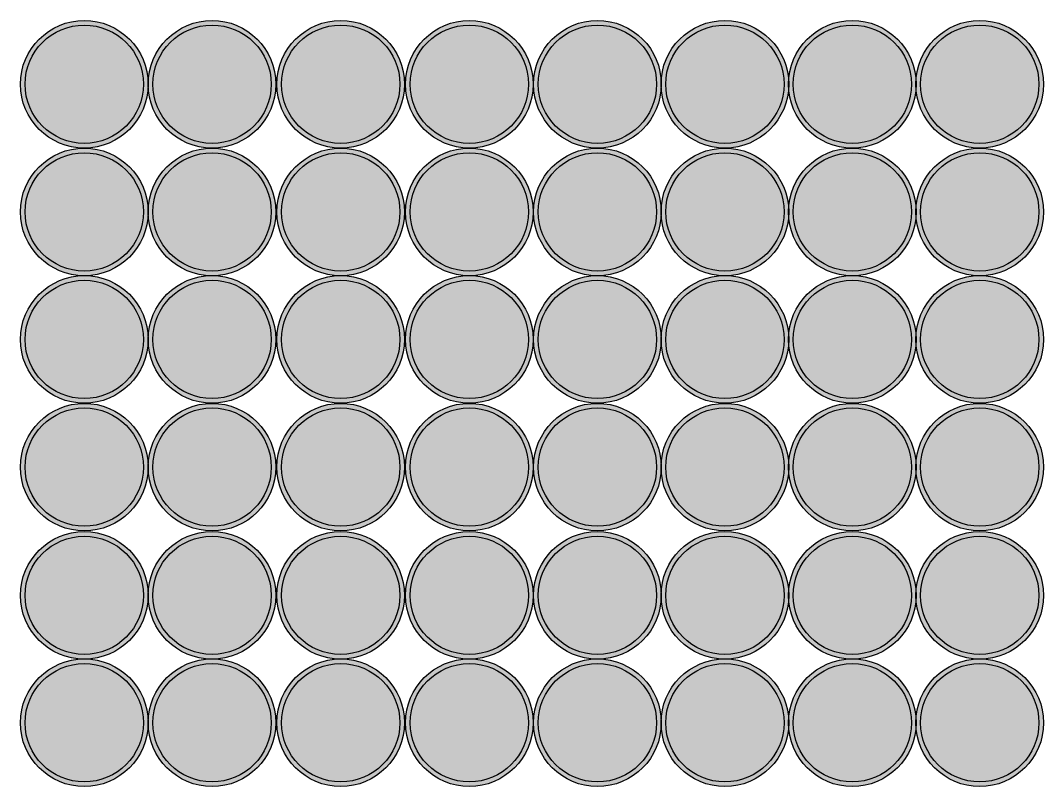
# Model space of a CAD drawing. Header units: inches. Extents: x 2620 to 4317, y 1826 to 2873.
# Drawn here: x 3246.76 to 3274.33, y 2464.3 to 2484.96 of the extents above; entities that cross this region are included whole.
import ezdxf

# ---------------------------------------------------------------- set-up
doc = ezdxf.new("R2010")
doc.units = ezdxf.units.IN
doc.header["$MEASUREMENT"] = 0

msp = doc.modelspace()

# ---------------------------------------------------------------- hatches: boundary and pattern name
h = msp.add_hatch(color=256)
h.dxf.hatch_style = 1
h.set_gradient(color1=(41, 49, 137), color2=(19, 103, 52), tint=1, name='INVCURVED')
h.paths.add_polyline_path([(3246.7558, 2483.24058, 1), (3250.1958, 2483.24058, 1)])
h.paths.add_polyline_path([(3250.0708, 2483.24058, -1), (3246.8808, 2483.24058, -1)], flags=16)
h = msp.add_hatch(color=256)
h.dxf.hatch_style = 1
h.set_gradient(color1=(41, 49, 137), color2=(19, 103, 52), tint=1, name='INVCURVED')
h.paths.add_polyline_path([(3250.19953, 2483.24058, 1), (3253.63953, 2483.24058, 1)])
h.paths.add_polyline_path([(3253.51453, 2483.24058, -1), (3250.32453, 2483.24058, -1)], flags=16)
h = msp.add_hatch(color=256)
h.dxf.hatch_style = 1
h.set_gradient(color1=(41, 49, 137), color2=(19, 103, 52), tint=1, name='INVCURVED')
h.paths.add_polyline_path([(3253.66808, 2483.24058, 1), (3257.10808, 2483.24058, 1)])
h.paths.add_polyline_path([(3256.98308, 2483.24058, -1), (3253.79308, 2483.24058, -1)], flags=16)
h = msp.add_hatch(color=256)
h.dxf.hatch_style = 1
h.set_gradient(color1=(41, 49, 137), color2=(19, 103, 52), tint=1, name='INVCURVED')
h.paths.add_polyline_path([(3257.13427, 2483.24058, 1), (3260.57427, 2483.24058, 1)])
h.paths.add_polyline_path([(3260.44927, 2483.24058, -1), (3257.25927, 2483.24058, -1)], flags=16)
h = msp.add_hatch(color=256)
h.dxf.hatch_style = 1
h.set_gradient(color1=(41, 49, 137), color2=(19, 103, 52), tint=1, name='INVCURVED')
h.paths.add_polyline_path([(3260.5882, 2483.24058, 1), (3264.0282, 2483.24058, 1)])
h.paths.add_polyline_path([(3263.9032, 2483.24058, -1), (3260.7132, 2483.24058, -1)], flags=16)
h = msp.add_hatch(color=256)
h.dxf.hatch_style = 1
h.set_gradient(color1=(41, 49, 137), color2=(19, 103, 52), tint=1, name='INVCURVED')
h.paths.add_polyline_path([(3264.02297, 2483.24058, 1), (3267.46297, 2483.24058, 1)])
h.paths.add_polyline_path([(3267.33797, 2483.24058, -1), (3264.14797, 2483.24058, -1)], flags=16)
h = msp.add_hatch(color=256)
h.dxf.hatch_style = 1
h.set_gradient(color1=(41, 49, 137), color2=(19, 103, 52), tint=1, name='INVCURVED')
h.paths.add_polyline_path([(3267.45774, 2483.24058, 1), (3270.89774, 2483.24058, 1)])
h.paths.add_polyline_path([(3270.77274, 2483.24058, -1), (3267.58274, 2483.24058, -1)], flags=16)
h = msp.add_hatch(color=256)
h.dxf.hatch_style = 1
h.set_gradient(color1=(41, 49, 137), color2=(19, 103, 52), tint=1, name='INVCURVED')
h.paths.add_polyline_path([(3270.89233, 2483.24058, 1), (3274.33233, 2483.24058, 1)])
h.paths.add_polyline_path([(3274.20733, 2483.24058, -1), (3271.01733, 2483.24058, -1)], flags=16)
h = msp.add_hatch(color=256)
h.dxf.hatch_style = 1
h.set_gradient(color1=(242, 103, 34), color2=(248, 153, 30), tint=1)
h.paths.add_polyline_path([(3250.0708, 2483.24058, 1), (3246.8808, 2483.24058, 1)])
h = msp.add_hatch(color=256)
h.dxf.hatch_style = 1
h.set_gradient(color1=(242, 103, 34), color2=(248, 153, 30), tint=1)
h.paths.add_polyline_path([(3253.51453, 2483.24058, 1), (3250.32453, 2483.24058, 1)])
h = msp.add_hatch(color=256)
h.dxf.hatch_style = 1
h.set_gradient(color1=(242, 103, 34), color2=(248, 153, 30), tint=1)
h.paths.add_polyline_path([(3256.98308, 2483.24058, 1), (3253.79308, 2483.24058, 1)])
h = msp.add_hatch(color=256)
h.dxf.hatch_style = 1
h.set_gradient(color1=(242, 103, 34), color2=(248, 153, 30), tint=1)
h.paths.add_polyline_path([(3260.44927, 2483.24058, 1), (3257.25927, 2483.24058, 1)])
h = msp.add_hatch(color=256)
h.dxf.hatch_style = 1
h.set_gradient(color1=(242, 103, 34), color2=(248, 153, 30), tint=1)
h.paths.add_polyline_path([(3263.9032, 2483.24058, 1), (3260.7132, 2483.24058, 1)])
h = msp.add_hatch(color=256)
h.dxf.hatch_style = 1
h.set_gradient(color1=(242, 103, 34), color2=(248, 153, 30), tint=1)
h.paths.add_polyline_path([(3267.33797, 2483.24058, 1), (3264.14797, 2483.24058, 1)])
h = msp.add_hatch(color=256)
h.dxf.hatch_style = 1
h.set_gradient(color1=(242, 103, 34), color2=(248, 153, 30), tint=1)
h.paths.add_polyline_path([(3270.77274, 2483.24058, 1), (3267.58274, 2483.24058, 1)])
h = msp.add_hatch(color=256)
h.dxf.hatch_style = 1
h.set_gradient(color1=(242, 103, 34), color2=(248, 153, 30), tint=1)
h.paths.add_polyline_path([(3274.20733, 2483.24058, 1), (3271.01733, 2483.24058, 1)])
h = msp.add_hatch(color=256)
h.dxf.hatch_style = 1
h.set_gradient(color1=(41, 49, 137), color2=(19, 103, 52), tint=1, name='INVCURVED')
h.paths.add_polyline_path([(3246.7558, 2479.79804, 1), (3250.1958, 2479.79804, 1)])
h.paths.add_polyline_path([(3250.0708, 2479.79804, -1), (3246.8808, 2479.79804, -1)], flags=16)
h = msp.add_hatch(color=256)
h.dxf.hatch_style = 1
h.set_gradient(color1=(242, 103, 34), color2=(248, 153, 30), tint=1)
h.paths.add_polyline_path([(3250.0708, 2479.79804, 1), (3246.8808, 2479.79804, 1)])
h = msp.add_hatch(color=256)
h.dxf.hatch_style = 1
h.set_gradient(color1=(41, 49, 137), color2=(19, 103, 52), tint=1, name='INVCURVED')
h.paths.add_polyline_path([(3250.19953, 2479.79804, 1), (3253.63953, 2479.79804, 1)])
h.paths.add_polyline_path([(3253.51453, 2479.79804, -1), (3250.32453, 2479.79804, -1)], flags=16)
h = msp.add_hatch(color=256)
h.dxf.hatch_style = 1
h.set_gradient(color1=(242, 103, 34), color2=(248, 153, 30), tint=1)
h.paths.add_polyline_path([(3253.51453, 2479.79804, 1), (3250.32453, 2479.79804, 1)])
h = msp.add_hatch(color=256)
h.dxf.hatch_style = 1
h.set_gradient(color1=(41, 49, 137), color2=(19, 103, 52), tint=1, name='INVCURVED')
h.paths.add_polyline_path([(3253.66808, 2479.79804, 1), (3257.10808, 2479.79804, 1)])
h.paths.add_polyline_path([(3256.98308, 2479.79804, -1), (3253.79308, 2479.79804, -1)], flags=16)
h = msp.add_hatch(color=256)
h.dxf.hatch_style = 1
h.set_gradient(color1=(242, 103, 34), color2=(248, 153, 30), tint=1)
h.paths.add_polyline_path([(3256.98308, 2479.79804, 1), (3253.79308, 2479.79804, 1)])
h = msp.add_hatch(color=256)
h.dxf.hatch_style = 1
h.set_gradient(color1=(41, 49, 137), color2=(19, 103, 52), tint=1, name='INVCURVED')
h.paths.add_polyline_path([(3257.13427, 2479.79804, 1), (3260.57427, 2479.79804, 1)])
h.paths.add_polyline_path([(3260.44927, 2479.79804, -1), (3257.25927, 2479.79804, -1)], flags=16)
h = msp.add_hatch(color=256)
h.dxf.hatch_style = 1
h.set_gradient(color1=(242, 103, 34), color2=(248, 153, 30), tint=1)
h.paths.add_polyline_path([(3260.44927, 2479.79804, 1), (3257.25927, 2479.79804, 1)])
h = msp.add_hatch(color=256)
h.dxf.hatch_style = 1
h.set_gradient(color1=(41, 49, 137), color2=(19, 103, 52), tint=1, name='INVCURVED')
h.paths.add_polyline_path([(3260.5882, 2479.79804, 1), (3264.0282, 2479.79804, 1)])
h.paths.add_polyline_path([(3263.9032, 2479.79804, -1), (3260.7132, 2479.79804, -1)], flags=16)
h = msp.add_hatch(color=256)
h.dxf.hatch_style = 1
h.set_gradient(color1=(242, 103, 34), color2=(248, 153, 30), tint=1)
h.paths.add_polyline_path([(3263.9032, 2479.79804, 1), (3260.7132, 2479.79804, 1)])
h = msp.add_hatch(color=256)
h.dxf.hatch_style = 1
h.set_gradient(color1=(41, 49, 137), color2=(19, 103, 52), tint=1, name='INVCURVED')
h.paths.add_polyline_path([(3264.02297, 2479.79804, 1), (3267.46297, 2479.79804, 1)])
h.paths.add_polyline_path([(3267.33797, 2479.79804, -1), (3264.14797, 2479.79804, -1)], flags=16)
h = msp.add_hatch(color=256)
h.dxf.hatch_style = 1
h.set_gradient(color1=(242, 103, 34), color2=(248, 153, 30), tint=1)
h.paths.add_polyline_path([(3267.33797, 2479.79804, 1), (3264.14797, 2479.79804, 1)])
h = msp.add_hatch(color=256)
h.dxf.hatch_style = 1
h.set_gradient(color1=(41, 49, 137), color2=(19, 103, 52), tint=1, name='INVCURVED')
h.paths.add_polyline_path([(3267.45774, 2479.79804, 1), (3270.89774, 2479.79804, 1)])
h.paths.add_polyline_path([(3270.77274, 2479.79804, -1), (3267.58274, 2479.79804, -1)], flags=16)
h = msp.add_hatch(color=256)
h.dxf.hatch_style = 1
h.set_gradient(color1=(242, 103, 34), color2=(248, 153, 30), tint=1)
h.paths.add_polyline_path([(3270.77274, 2479.79804, 1), (3267.58274, 2479.79804, 1)])
h = msp.add_hatch(color=256)
h.dxf.hatch_style = 1
h.set_gradient(color1=(41, 49, 137), color2=(19, 103, 52), tint=1, name='INVCURVED')
h.paths.add_polyline_path([(3270.89233, 2479.79804, 1), (3274.33233, 2479.79804, 1)])
h.paths.add_polyline_path([(3274.20733, 2479.79804, -1), (3271.01733, 2479.79804, -1)], flags=16)
h = msp.add_hatch(color=256)
h.dxf.hatch_style = 1
h.set_gradient(color1=(242, 103, 34), color2=(248, 153, 30), tint=1)
h.paths.add_polyline_path([(3274.20733, 2479.79804, 1), (3271.01733, 2479.79804, 1)])
h = msp.add_hatch(color=256)
h.dxf.hatch_style = 1
h.set_gradient(color1=(41, 49, 137), color2=(19, 103, 52), tint=1, name='INVCURVED')
h.paths.add_polyline_path([(3246.7558, 2476.3591, 1), (3250.1958, 2476.3591, 1)])
h.paths.add_polyline_path([(3250.0708, 2476.3591, -1), (3246.8808, 2476.3591, -1)], flags=16)
h = msp.add_hatch(color=256)
h.dxf.hatch_style = 1
h.set_gradient(color1=(41, 49, 137), color2=(19, 103, 52), tint=1, name='INVCURVED')
h.paths.add_polyline_path([(3250.19953, 2476.3591, 1), (3253.63953, 2476.3591, 1)])
h.paths.add_polyline_path([(3253.51453, 2476.3591, -1), (3250.32453, 2476.3591, -1)], flags=16)
h = msp.add_hatch(color=256)
h.dxf.hatch_style = 1
h.set_gradient(color1=(41, 49, 137), color2=(19, 103, 52), tint=1, name='INVCURVED')
h.paths.add_polyline_path([(3253.66808, 2476.3591, 1), (3257.10808, 2476.3591, 1)])
h.paths.add_polyline_path([(3256.98308, 2476.3591, -1), (3253.79308, 2476.3591, -1)], flags=16)
h = msp.add_hatch(color=256)
h.dxf.hatch_style = 1
h.set_gradient(color1=(41, 49, 137), color2=(19, 103, 52), tint=1, name='INVCURVED')
h.paths.add_polyline_path([(3257.13427, 2476.3591, 1), (3260.57427, 2476.3591, 1)])
h.paths.add_polyline_path([(3260.44927, 2476.3591, -1), (3257.25927, 2476.3591, -1)], flags=16)
h = msp.add_hatch(color=256)
h.dxf.hatch_style = 1
h.set_gradient(color1=(41, 49, 137), color2=(19, 103, 52), tint=1, name='INVCURVED')
h.paths.add_polyline_path([(3260.5882, 2476.3591, 1), (3264.0282, 2476.3591, 1)])
h.paths.add_polyline_path([(3263.9032, 2476.3591, -1), (3260.7132, 2476.3591, -1)], flags=16)
h = msp.add_hatch(color=256)
h.dxf.hatch_style = 1
h.set_gradient(color1=(41, 49, 137), color2=(19, 103, 52), tint=1, name='INVCURVED')
h.paths.add_polyline_path([(3264.02297, 2476.3591, 1), (3267.46297, 2476.3591, 1)])
h.paths.add_polyline_path([(3267.33797, 2476.3591, -1), (3264.14797, 2476.3591, -1)], flags=16)
h = msp.add_hatch(color=256)
h.dxf.hatch_style = 1
h.set_gradient(color1=(41, 49, 137), color2=(19, 103, 52), tint=1, name='INVCURVED')
h.paths.add_polyline_path([(3267.45774, 2476.3591, 1), (3270.89774, 2476.3591, 1)])
h.paths.add_polyline_path([(3270.77274, 2476.3591, -1), (3267.58274, 2476.3591, -1)], flags=16)
h = msp.add_hatch(color=256)
h.dxf.hatch_style = 1
h.set_gradient(color1=(41, 49, 137), color2=(19, 103, 52), tint=1, name='INVCURVED')
h.paths.add_polyline_path([(3270.89233, 2476.3591, 1), (3274.33233, 2476.3591, 1)])
h.paths.add_polyline_path([(3274.20733, 2476.3591, -1), (3271.01733, 2476.3591, -1)], flags=16)
h = msp.add_hatch(color=256)
h.dxf.hatch_style = 1
h.set_gradient(color1=(242, 103, 34), color2=(248, 153, 30), tint=1)
h.paths.add_polyline_path([(3250.0708, 2476.3591, 1), (3246.8808, 2476.3591, 1)])
h = msp.add_hatch(color=256)
h.dxf.hatch_style = 1
h.set_gradient(color1=(242, 103, 34), color2=(248, 153, 30), tint=1)
h.paths.add_polyline_path([(3253.51453, 2476.3591, 1), (3250.32453, 2476.3591, 1)])
h = msp.add_hatch(color=256)
h.dxf.hatch_style = 1
h.set_gradient(color1=(242, 103, 34), color2=(248, 153, 30), tint=1)
h.paths.add_polyline_path([(3256.98308, 2476.3591, 1), (3253.79308, 2476.3591, 1)])
h = msp.add_hatch(color=256)
h.dxf.hatch_style = 1
h.set_gradient(color1=(242, 103, 34), color2=(248, 153, 30), tint=1)
h.paths.add_polyline_path([(3260.44927, 2476.3591, 1), (3257.25927, 2476.3591, 1)])
h = msp.add_hatch(color=256)
h.dxf.hatch_style = 1
h.set_gradient(color1=(242, 103, 34), color2=(248, 153, 30), tint=1)
h.paths.add_polyline_path([(3263.9032, 2476.3591, 1), (3260.7132, 2476.3591, 1)])
h = msp.add_hatch(color=256)
h.dxf.hatch_style = 1
h.set_gradient(color1=(242, 103, 34), color2=(248, 153, 30), tint=1)
h.paths.add_polyline_path([(3267.33797, 2476.3591, 1), (3264.14797, 2476.3591, 1)])
h = msp.add_hatch(color=256)
h.dxf.hatch_style = 1
h.set_gradient(color1=(242, 103, 34), color2=(248, 153, 30), tint=1)
h.paths.add_polyline_path([(3270.77274, 2476.3591, 1), (3267.58274, 2476.3591, 1)])
h = msp.add_hatch(color=256)
h.dxf.hatch_style = 1
h.set_gradient(color1=(242, 103, 34), color2=(248, 153, 30), tint=1)
h.paths.add_polyline_path([(3274.20733, 2476.3591, 1), (3271.01733, 2476.3591, 1)])
h = msp.add_hatch(color=256)
h.dxf.hatch_style = 1
h.set_gradient(color1=(41, 49, 137), color2=(19, 103, 52), tint=1, name='INVCURVED')
h.paths.add_polyline_path([(3246.7558, 2472.91557, 1), (3250.1958, 2472.91557, 1)])
h.paths.add_polyline_path([(3250.0708, 2472.91557, -1), (3246.8808, 2472.91557, -1)], flags=16)
h = msp.add_hatch(color=256)
h.dxf.hatch_style = 1
h.set_gradient(color1=(242, 103, 34), color2=(248, 153, 30), tint=1)
h.paths.add_polyline_path([(3250.0708, 2472.91557, 1), (3246.8808, 2472.91557, 1)])
h = msp.add_hatch(color=256)
h.dxf.hatch_style = 1
h.set_gradient(color1=(41, 49, 137), color2=(19, 103, 52), tint=1, name='INVCURVED')
h.paths.add_polyline_path([(3250.19953, 2472.91557, 1), (3253.63953, 2472.91557, 1)])
h.paths.add_polyline_path([(3253.51453, 2472.91557, -1), (3250.32453, 2472.91557, -1)], flags=16)
h = msp.add_hatch(color=256)
h.dxf.hatch_style = 1
h.set_gradient(color1=(242, 103, 34), color2=(248, 153, 30), tint=1)
h.paths.add_polyline_path([(3253.51453, 2472.91557, 1), (3250.32453, 2472.91557, 1)])
h = msp.add_hatch(color=256)
h.dxf.hatch_style = 1
h.set_gradient(color1=(41, 49, 137), color2=(19, 103, 52), tint=1, name='INVCURVED')
h.paths.add_polyline_path([(3253.66808, 2472.91557, 1), (3257.10808, 2472.91557, 1)])
h.paths.add_polyline_path([(3256.98308, 2472.91557, -1), (3253.79308, 2472.91557, -1)], flags=16)
h = msp.add_hatch(color=256)
h.dxf.hatch_style = 1
h.set_gradient(color1=(242, 103, 34), color2=(248, 153, 30), tint=1)
h.paths.add_polyline_path([(3256.98308, 2472.91557, 1), (3253.79308, 2472.91557, 1)])
h = msp.add_hatch(color=256)
h.dxf.hatch_style = 1
h.set_gradient(color1=(41, 49, 137), color2=(19, 103, 52), tint=1, name='INVCURVED')
h.paths.add_polyline_path([(3257.13427, 2472.91557, 1), (3260.57427, 2472.91557, 1)])
h.paths.add_polyline_path([(3260.44927, 2472.91557, -1), (3257.25927, 2472.91557, -1)], flags=16)
h = msp.add_hatch(color=256)
h.dxf.hatch_style = 1
h.set_gradient(color1=(242, 103, 34), color2=(248, 153, 30), tint=1)
h.paths.add_polyline_path([(3260.44927, 2472.91557, 1), (3257.25927, 2472.91557, 1)])
h = msp.add_hatch(color=256)
h.dxf.hatch_style = 1
h.set_gradient(color1=(41, 49, 137), color2=(19, 103, 52), tint=1, name='INVCURVED')
h.paths.add_polyline_path([(3260.5882, 2472.91557, 1), (3264.0282, 2472.91557, 1)])
h.paths.add_polyline_path([(3263.9032, 2472.91557, -1), (3260.7132, 2472.91557, -1)], flags=16)
h = msp.add_hatch(color=256)
h.dxf.hatch_style = 1
h.set_gradient(color1=(242, 103, 34), color2=(248, 153, 30), tint=1)
h.paths.add_polyline_path([(3263.9032, 2472.91557, 1), (3260.7132, 2472.91557, 1)])
h = msp.add_hatch(color=256)
h.dxf.hatch_style = 1
h.set_gradient(color1=(41, 49, 137), color2=(19, 103, 52), tint=1, name='INVCURVED')
h.paths.add_polyline_path([(3264.02297, 2472.91557, 1), (3267.46297, 2472.91557, 1)])
h.paths.add_polyline_path([(3267.33797, 2472.91557, -1), (3264.14797, 2472.91557, -1)], flags=16)
h = msp.add_hatch(color=256)
h.dxf.hatch_style = 1
h.set_gradient(color1=(242, 103, 34), color2=(248, 153, 30), tint=1)
h.paths.add_polyline_path([(3267.33797, 2472.91557, 1), (3264.14797, 2472.91557, 1)])
h = msp.add_hatch(color=256)
h.dxf.hatch_style = 1
h.set_gradient(color1=(41, 49, 137), color2=(19, 103, 52), tint=1, name='INVCURVED')
h.paths.add_polyline_path([(3267.45774, 2472.91557, 1), (3270.89774, 2472.91557, 1)])
h.paths.add_polyline_path([(3270.77274, 2472.91557, -1), (3267.58274, 2472.91557, -1)], flags=16)
h = msp.add_hatch(color=256)
h.dxf.hatch_style = 1
h.set_gradient(color1=(242, 103, 34), color2=(248, 153, 30), tint=1)
h.paths.add_polyline_path([(3270.77274, 2472.91557, 1), (3267.58274, 2472.91557, 1)])
h = msp.add_hatch(color=256)
h.dxf.hatch_style = 1
h.set_gradient(color1=(41, 49, 137), color2=(19, 103, 52), tint=1, name='INVCURVED')
h.paths.add_polyline_path([(3270.89233, 2472.91557, 1), (3274.33233, 2472.91557, 1)])
h.paths.add_polyline_path([(3274.20733, 2472.91557, -1), (3271.01733, 2472.91557, -1)], flags=16)
h = msp.add_hatch(color=256)
h.dxf.hatch_style = 1
h.set_gradient(color1=(242, 103, 34), color2=(248, 153, 30), tint=1)
h.paths.add_polyline_path([(3274.20733, 2472.91557, 1), (3271.01733, 2472.91557, 1)])
h = msp.add_hatch(color=256)
h.dxf.hatch_style = 1
h.set_gradient(color1=(41, 49, 137), color2=(19, 103, 52), tint=1, name='INVCURVED')
h.paths.add_polyline_path([(3246.7558, 2469.45821, 1), (3250.1958, 2469.45821, 1)])
h.paths.add_polyline_path([(3250.0708, 2469.45821, -1), (3246.8808, 2469.45821, -1)], flags=16)
h = msp.add_hatch(color=256)
h.dxf.hatch_style = 1
h.set_gradient(color1=(41, 49, 137), color2=(19, 103, 52), tint=1, name='INVCURVED')
h.paths.add_polyline_path([(3250.19953, 2469.45821, 1), (3253.63953, 2469.45821, 1)])
h.paths.add_polyline_path([(3253.51453, 2469.45821, -1), (3250.32453, 2469.45821, -1)], flags=16)
h = msp.add_hatch(color=256)
h.dxf.hatch_style = 1
h.set_gradient(color1=(41, 49, 137), color2=(19, 103, 52), tint=1, name='INVCURVED')
h.paths.add_polyline_path([(3253.66808, 2469.45821, 1), (3257.10808, 2469.45821, 1)])
h.paths.add_polyline_path([(3256.98308, 2469.45821, -1), (3253.79308, 2469.45821, -1)], flags=16)
h = msp.add_hatch(color=256)
h.dxf.hatch_style = 1
h.set_gradient(color1=(41, 49, 137), color2=(19, 103, 52), tint=1, name='INVCURVED')
h.paths.add_polyline_path([(3257.13427, 2469.45821, 1), (3260.57427, 2469.45821, 1)])
h.paths.add_polyline_path([(3260.44927, 2469.45821, -1), (3257.25927, 2469.45821, -1)], flags=16)
h = msp.add_hatch(color=256)
h.dxf.hatch_style = 1
h.set_gradient(color1=(41, 49, 137), color2=(19, 103, 52), tint=1, name='INVCURVED')
h.paths.add_polyline_path([(3260.5882, 2469.45821, 1), (3264.0282, 2469.45821, 1)])
h.paths.add_polyline_path([(3263.9032, 2469.45821, -1), (3260.7132, 2469.45821, -1)], flags=16)
h = msp.add_hatch(color=256)
h.dxf.hatch_style = 1
h.set_gradient(color1=(41, 49, 137), color2=(19, 103, 52), tint=1, name='INVCURVED')
h.paths.add_polyline_path([(3264.02297, 2469.45821, 1), (3267.46297, 2469.45821, 1)])
h.paths.add_polyline_path([(3267.33797, 2469.45821, -1), (3264.14797, 2469.45821, -1)], flags=16)
h = msp.add_hatch(color=256)
h.dxf.hatch_style = 1
h.set_gradient(color1=(41, 49, 137), color2=(19, 103, 52), tint=1, name='INVCURVED')
h.paths.add_polyline_path([(3267.45774, 2469.45821, 1), (3270.89774, 2469.45821, 1)])
h.paths.add_polyline_path([(3270.77274, 2469.45821, -1), (3267.58274, 2469.45821, -1)], flags=16)
h = msp.add_hatch(color=256)
h.dxf.hatch_style = 1
h.set_gradient(color1=(41, 49, 137), color2=(19, 103, 52), tint=1, name='INVCURVED')
h.paths.add_polyline_path([(3270.89233, 2469.45821, 1), (3274.33233, 2469.45821, 1)])
h.paths.add_polyline_path([(3274.20733, 2469.45821, -1), (3271.01733, 2469.45821, -1)], flags=16)
h = msp.add_hatch(color=256)
h.dxf.hatch_style = 1
h.set_gradient(color1=(242, 103, 34), color2=(248, 153, 30), tint=1)
h.paths.add_polyline_path([(3250.0708, 2469.45821, 1), (3246.8808, 2469.45821, 1)])
h = msp.add_hatch(color=256)
h.dxf.hatch_style = 1
h.set_gradient(color1=(242, 103, 34), color2=(248, 153, 30), tint=1)
h.paths.add_polyline_path([(3253.51453, 2469.45821, 1), (3250.32453, 2469.45821, 1)])
h = msp.add_hatch(color=256)
h.dxf.hatch_style = 1
h.set_gradient(color1=(242, 103, 34), color2=(248, 153, 30), tint=1)
h.paths.add_polyline_path([(3256.98308, 2469.45821, 1), (3253.79308, 2469.45821, 1)])
h = msp.add_hatch(color=256)
h.dxf.hatch_style = 1
h.set_gradient(color1=(242, 103, 34), color2=(248, 153, 30), tint=1)
h.paths.add_polyline_path([(3260.44927, 2469.45821, 1), (3257.25927, 2469.45821, 1)])
h = msp.add_hatch(color=256)
h.dxf.hatch_style = 1
h.set_gradient(color1=(242, 103, 34), color2=(248, 153, 30), tint=1)
h.paths.add_polyline_path([(3263.9032, 2469.45821, 1), (3260.7132, 2469.45821, 1)])
h = msp.add_hatch(color=256)
h.dxf.hatch_style = 1
h.set_gradient(color1=(242, 103, 34), color2=(248, 153, 30), tint=1)
h.paths.add_polyline_path([(3267.33797, 2469.45821, 1), (3264.14797, 2469.45821, 1)])
h = msp.add_hatch(color=256)
h.dxf.hatch_style = 1
h.set_gradient(color1=(242, 103, 34), color2=(248, 153, 30), tint=1)
h.paths.add_polyline_path([(3270.77274, 2469.45821, 1), (3267.58274, 2469.45821, 1)])
h = msp.add_hatch(color=256)
h.dxf.hatch_style = 1
h.set_gradient(color1=(242, 103, 34), color2=(248, 153, 30), tint=1)
h.paths.add_polyline_path([(3274.20733, 2469.45821, 1), (3271.01733, 2469.45821, 1)])
h = msp.add_hatch(color=256)
h.dxf.hatch_style = 1
h.set_gradient(color1=(41, 49, 137), color2=(19, 103, 52), tint=1, name='INVCURVED')
h.paths.add_polyline_path([(3246.7558, 2466.02235, 1), (3250.1958, 2466.02235, 1)])
h.paths.add_polyline_path([(3250.0708, 2466.02235, -1), (3246.8808, 2466.02235, -1)], flags=16)
h = msp.add_hatch(color=256)
h.dxf.hatch_style = 1
h.set_gradient(color1=(242, 103, 34), color2=(248, 153, 30), tint=1)
h.paths.add_polyline_path([(3250.0708, 2466.02235, 1), (3246.8808, 2466.02235, 1)])
h = msp.add_hatch(color=256)
h.dxf.hatch_style = 1
h.set_gradient(color1=(41, 49, 137), color2=(19, 103, 52), tint=1, name='INVCURVED')
h.paths.add_polyline_path([(3250.19953, 2466.02235, 1), (3253.63953, 2466.02235, 1)])
h.paths.add_polyline_path([(3253.51453, 2466.02235, -1), (3250.32453, 2466.02235, -1)], flags=16)
h = msp.add_hatch(color=256)
h.dxf.hatch_style = 1
h.set_gradient(color1=(242, 103, 34), color2=(248, 153, 30), tint=1)
h.paths.add_polyline_path([(3253.51453, 2466.02235, 1), (3250.32453, 2466.02235, 1)])
h = msp.add_hatch(color=256)
h.dxf.hatch_style = 1
h.set_gradient(color1=(41, 49, 137), color2=(19, 103, 52), tint=1, name='INVCURVED')
h.paths.add_polyline_path([(3253.66808, 2466.02235, 1), (3257.10808, 2466.02235, 1)])
h.paths.add_polyline_path([(3256.98308, 2466.02235, -1), (3253.79308, 2466.02235, -1)], flags=16)
h = msp.add_hatch(color=256)
h.dxf.hatch_style = 1
h.set_gradient(color1=(242, 103, 34), color2=(248, 153, 30), tint=1)
h.paths.add_polyline_path([(3256.98308, 2466.02235, 1), (3253.79308, 2466.02235, 1)])
h = msp.add_hatch(color=256)
h.dxf.hatch_style = 1
h.set_gradient(color1=(41, 49, 137), color2=(19, 103, 52), tint=1, name='INVCURVED')
h.paths.add_polyline_path([(3257.13427, 2466.02235, 1), (3260.57427, 2466.02235, 1)])
h.paths.add_polyline_path([(3260.44927, 2466.02235, -1), (3257.25927, 2466.02235, -1)], flags=16)
h = msp.add_hatch(color=256)
h.dxf.hatch_style = 1
h.set_gradient(color1=(242, 103, 34), color2=(248, 153, 30), tint=1)
h.paths.add_polyline_path([(3260.44927, 2466.02235, 1), (3257.25927, 2466.02235, 1)])
h = msp.add_hatch(color=256)
h.dxf.hatch_style = 1
h.set_gradient(color1=(41, 49, 137), color2=(19, 103, 52), tint=1, name='INVCURVED')
h.paths.add_polyline_path([(3260.5882, 2466.02235, 1), (3264.0282, 2466.02235, 1)])
h.paths.add_polyline_path([(3263.9032, 2466.02235, -1), (3260.7132, 2466.02235, -1)], flags=16)
h = msp.add_hatch(color=256)
h.dxf.hatch_style = 1
h.set_gradient(color1=(242, 103, 34), color2=(248, 153, 30), tint=1)
h.paths.add_polyline_path([(3263.9032, 2466.02235, 1), (3260.7132, 2466.02235, 1)])
h = msp.add_hatch(color=256)
h.dxf.hatch_style = 1
h.set_gradient(color1=(41, 49, 137), color2=(19, 103, 52), tint=1, name='INVCURVED')
h.paths.add_polyline_path([(3264.02297, 2466.02235, 1), (3267.46297, 2466.02235, 1)])
h.paths.add_polyline_path([(3267.33797, 2466.02235, -1), (3264.14797, 2466.02235, -1)], flags=16)
h = msp.add_hatch(color=256)
h.dxf.hatch_style = 1
h.set_gradient(color1=(242, 103, 34), color2=(248, 153, 30), tint=1)
h.paths.add_polyline_path([(3267.33797, 2466.02235, 1), (3264.14797, 2466.02235, 1)])
h = msp.add_hatch(color=256)
h.dxf.hatch_style = 1
h.set_gradient(color1=(41, 49, 137), color2=(19, 103, 52), tint=1, name='INVCURVED')
h.paths.add_polyline_path([(3267.45774, 2466.02235, 1), (3270.89774, 2466.02235, 1)])
h.paths.add_polyline_path([(3270.77274, 2466.02235, -1), (3267.58274, 2466.02235, -1)], flags=16)
h = msp.add_hatch(color=256)
h.dxf.hatch_style = 1
h.set_gradient(color1=(242, 103, 34), color2=(248, 153, 30), tint=1)
h.paths.add_polyline_path([(3270.77274, 2466.02235, 1), (3267.58274, 2466.02235, 1)])
h = msp.add_hatch(color=256)
h.dxf.hatch_style = 1
h.set_gradient(color1=(41, 49, 137), color2=(19, 103, 52), tint=1, name='INVCURVED')
h.paths.add_polyline_path([(3270.89233, 2466.02235, 1), (3274.33233, 2466.02235, 1)])
h.paths.add_polyline_path([(3274.20733, 2466.02235, -1), (3271.01733, 2466.02235, -1)], flags=16)
h = msp.add_hatch(color=256)
h.dxf.hatch_style = 1
h.set_gradient(color1=(242, 103, 34), color2=(248, 153, 30), tint=1)
h.paths.add_polyline_path([(3274.20733, 2466.02235, 1), (3271.01733, 2466.02235, 1)])

# ---------------------------------------------------------------- linework, layer by layer
for centre, radius in [((3248.4758, 2483.24058), 1.72), ((3251.91953, 2483.24058), 1.72), ((3255.38808, 2483.24058), 1.72), ((3258.85427, 2483.24058), 1.72), ((3262.3082, 2483.24058), 1.72), ((3265.74297, 2483.24058), 1.72), ((3269.17774, 2483.24058), 1.72), ((3272.61233, 2483.24058), 1.72), ((3248.4758, 2483.24058), 1.595), ((3251.91953, 2483.24058), 1.595), ((3255.38808, 2483.24058), 1.595), ((3258.85427, 2483.24058), 1.595), ((3262.3082, 2483.24058), 1.595), ((3265.74297, 2483.24058), 1.595), ((3269.17774, 2483.24058), 1.595), ((3272.61233, 2483.24058), 1.595), ((3248.4758, 2479.79804), 1.72), ((3248.4758, 2479.79804), 1.595), ((3251.91953, 2479.79804), 1.72), ((3251.91953, 2479.79804), 1.595), ((3255.38808, 2479.79804), 1.72), ((3255.38808, 2479.79804), 1.595), ((3258.85427, 2479.79804), 1.72), ((3258.85427, 2479.79804), 1.595), ((3262.3082, 2479.79804), 1.72), ((3262.3082, 2479.79804), 1.595), ((3265.74297, 2479.79804), 1.72), ((3265.74297, 2479.79804), 1.595), ((3269.17774, 2479.79804), 1.72), ((3269.17774, 2479.79804), 1.595), ((3272.61233, 2479.79804), 1.72), ((3272.61233, 2479.79804), 1.595), ((3248.4758, 2476.3591), 1.72), ((3251.91953, 2476.3591), 1.72), ((3255.38808, 2476.3591), 1.72), ((3258.85427, 2476.3591), 1.72), ((3262.3082, 2476.3591), 1.72), ((3265.74297, 2476.3591), 1.72), ((3269.17774, 2476.3591), 1.72), ((3272.61233, 2476.3591), 1.72), ((3248.4758, 2476.3591), 1.595), ((3251.91953, 2476.3591), 1.595), ((3255.38808, 2476.3591), 1.595), ((3258.85427, 2476.3591), 1.595), ((3262.3082, 2476.3591), 1.595), ((3265.74297, 2476.3591), 1.595), ((3269.17774, 2476.3591), 1.595), ((3272.61233, 2476.3591), 1.595), ((3248.4758, 2472.91557), 1.72), ((3248.4758, 2472.91557), 1.595), ((3251.91953, 2472.91557), 1.72), ((3251.91953, 2472.91557), 1.595), ((3255.38808, 2472.91557), 1.72), ((3255.38808, 2472.91557), 1.595), ((3258.85427, 2472.91557), 1.72), ((3258.85427, 2472.91557), 1.595), ((3262.3082, 2472.91557), 1.72), ((3262.3082, 2472.91557), 1.595), ((3265.74297, 2472.91557), 1.72), ((3265.74297, 2472.91557), 1.595), ((3269.17774, 2472.91557), 1.72), ((3269.17774, 2472.91557), 1.595), ((3272.61233, 2472.91557), 1.72), ((3272.61233, 2472.91557), 1.595), ((3248.4758, 2469.45821), 1.72), ((3251.91953, 2469.45821), 1.72), ((3255.38808, 2469.45821), 1.72), ((3258.85427, 2469.45821), 1.72), ((3262.3082, 2469.45821), 1.72), ((3265.74297, 2469.45821), 1.72), ((3269.17774, 2469.45821), 1.72), ((3272.61233, 2469.45821), 1.72), ((3248.4758, 2469.45821), 1.595), ((3251.91953, 2469.45821), 1.595), ((3255.38808, 2469.45821), 1.595), ((3258.85427, 2469.45821), 1.595), ((3262.3082, 2469.45821), 1.595), ((3265.74297, 2469.45821), 1.595), ((3269.17774, 2469.45821), 1.595), ((3272.61233, 2469.45821), 1.595), ((3248.4758, 2466.02235), 1.72), ((3248.4758, 2466.02235), 1.595), ((3251.91953, 2466.02235), 1.72), ((3251.91953, 2466.02235), 1.595), ((3255.38808, 2466.02235), 1.72), ((3255.38808, 2466.02235), 1.595), ((3258.85427, 2466.02235), 1.72), ((3258.85427, 2466.02235), 1.595), ((3262.3082, 2466.02235), 1.72), ((3262.3082, 2466.02235), 1.595), ((3265.74297, 2466.02235), 1.72), ((3265.74297, 2466.02235), 1.595), ((3269.17774, 2466.02235), 1.72), ((3269.17774, 2466.02235), 1.595), ((3272.61233, 2466.02235), 1.72), ((3272.61233, 2466.02235), 1.595)]:
    msp.add_circle(centre, radius)

doc.saveas('drawing.dxf')
